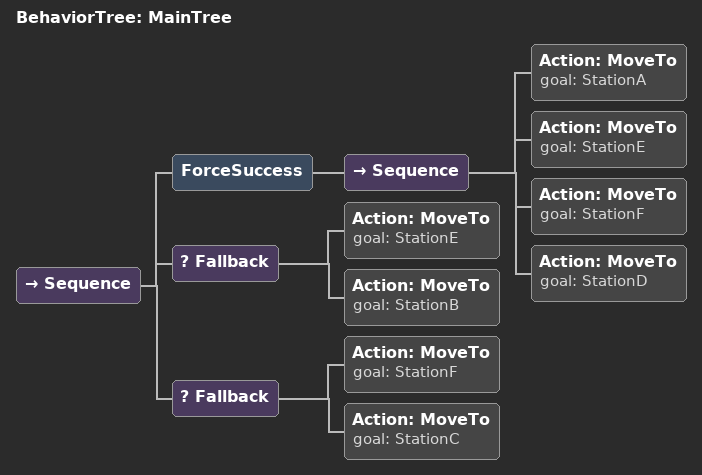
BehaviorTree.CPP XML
<root main_tree_to_execute="MainTree">
    <BehaviorTree ID="MainTree">
        <Sequence>
           ; Visit Stations in sequence
            <ForceSuccess>
                <Sequence>
                    <Action ID="MoveTo" goal="StationA" />
                    <Action ID="MoveTo" goal="StationE" /> (else)
                    <Action ID="MoveTo" goal="StationF" />
                    <Action ID="MoveTo" goal="StationD" />
                </Sequence>
            </ForceSuccess>
            ; If StationE can't be reached, go to StationB
            <Fallback>
                <Action ID="MoveTo" goal="StationE" />
                <Action ID="MoveTo" goal="StationB" />
            </Fallback>
            ; If StationF can't be reached, go to StationC
            <Fallback>
                <Action ID="MoveTo" goal="StationF" />
                <Action ID="MoveTo" goal="StationC" />
            </Fallback>
        </Sequence>
    </BehaviorTree>
</root>
